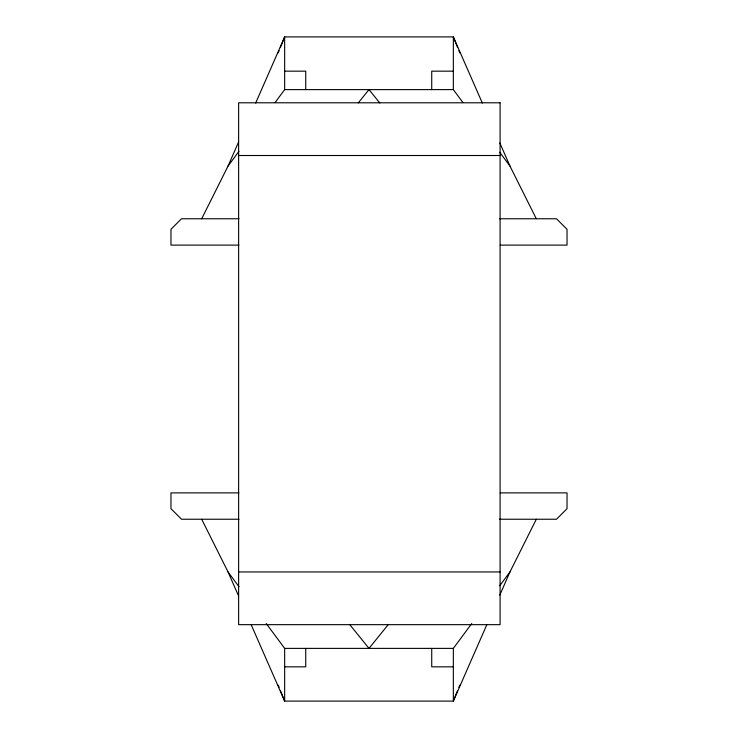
<?xml version="1.0" encoding="UTF-8"?>
<svg xmlns="http://www.w3.org/2000/svg" width="738" height="738" viewBox="0 0 738 738"><rect width="100%" height="100%" fill="white"/><g stroke="black" fill="none" stroke-linecap="round" stroke-linejoin="round"><path stroke-width="1.11" d="M278.272 52.841L279.121 50.71M280.403 47.527L284.656 36.9L453.344 36.9L482.338 103.052M457.597 690.473L453.344 701.1L284.656 701.1L251.058 624.449M458.879 687.29L459.728 685.159M201.686 218.762L228.051 166.05L238.632 141.899M255.662 103.052L284.656 36.9L284.656 89.612L275.108 102.508M486.942 624.449L453.344 701.1L453.344 648.388L471.757 623.518M499.829 595.049L509.949 571.95L536.314 519.238M228.051 166.05L238.964 151.318M499.718 585.76L509.949 571.95M358.207 102.942L369 89.612L379.793 102.942M388.428 624.385L369 648.388L349.572 624.385M284.656 71.162L305.744 71.162L305.744 89.612M453.344 71.162L431.73 71.162L431.73 89.612M284.656 89.612L453.344 89.612L462.892 102.508M238.623 155.506L500.087 155.506M239.02 218.762L181.511 218.762L170.967 229.306L170.967 245.117L238.9 245.117M499.46 218.762L556.489 218.762L567.033 229.306L567.033 245.117L500.253 245.117M238.9 492.883L170.967 492.883L170.967 508.694L181.511 519.238L239.02 519.238M500.253 492.883L567.033 492.883L567.033 508.694L556.489 519.238L499.46 519.238M238.623 571.95L500.087 571.95M266.243 623.518L284.656 648.388L453.344 648.388M284.656 666.838L305.744 666.838L305.744 648.388M453.344 666.838L431.73 666.838L431.73 648.388M499.718 152.24L509.949 166.05L536.314 218.762M201.686 519.238L228.051 571.95L238.964 586.682M499.829 142.951L509.949 166.05M228.051 571.95L238.632 596.101M457.597 47.527L453.344 36.9L453.344 89.612M458.879 50.71L459.728 52.841M278.272 685.159L279.121 687.29M280.403 690.473L284.656 701.1L284.656 648.388M500.087 102.794L238.623 102.794L238.623 624.662L500.087 624.662L500.087 102.794"/></g></svg>
